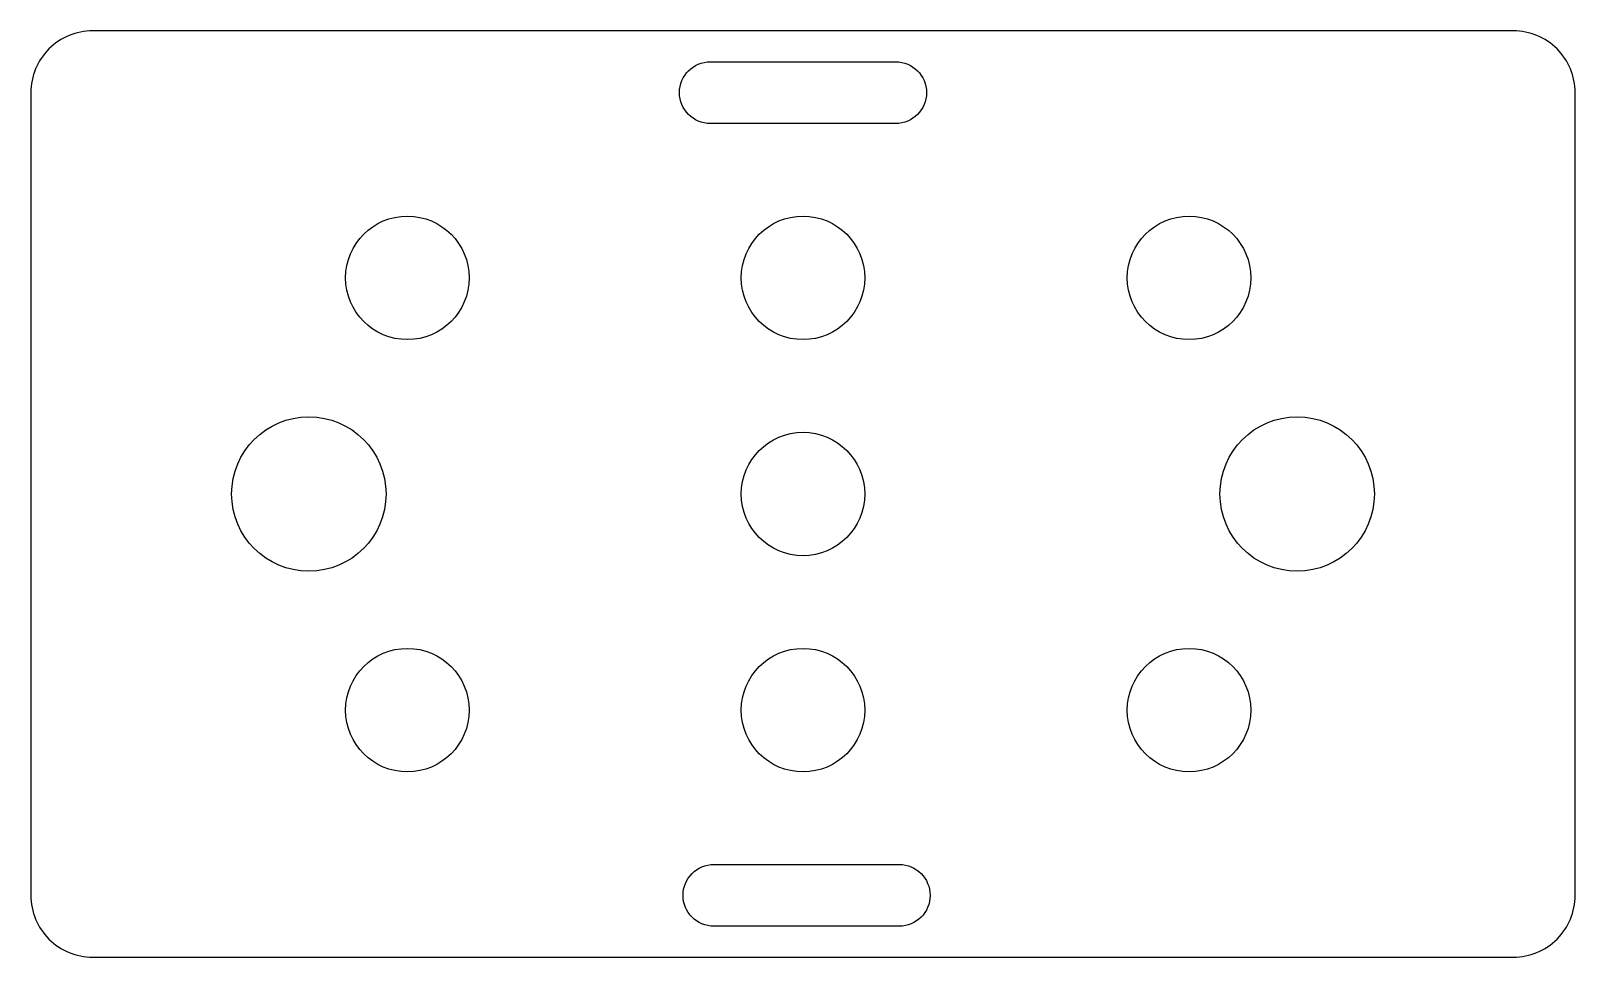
# Model space of a CAD drawing. Header units: millimetres. Extents: x -50 to 0, y 0 to 30.
import ezdxf

# ---------------------------------------------------------------- set-up
doc = ezdxf.new("R2010")
doc.units = ezdxf.units.MM

msp = doc.modelspace()

# ---------------------------------------------------------------- linework, layer by layer
for points in [[(0, 28, 0.414214), (-2, 30), (-48, 30, 0.414214), (-50, 28), (-50, 2, 0.414214), (-48, 0), (-2, 0, 0.414214), (0, 2)], [(-28, 27, -1), (-28, 29), (-22, 29, -1), (-22, 27)], [(-21.885, 3, -1), (-21.885, 1), (-27.885, 1, -1), (-27.885, 3)]]:
    msp.add_lwpolyline(points, format="xyb", close=True)
for centre, radius in [((-37.81, 22), 2), ((-25, 22), 2), ((-12.5, 22), 2), ((-41, 15), 2.5), ((-9, 15), 2.5), ((-25, 15), 2), ((-37.81, 8), 2), ((-25, 8), 2), ((-12.5, 8), 2)]:
    msp.add_circle(centre, radius)

doc.saveas('drawing.dxf')
